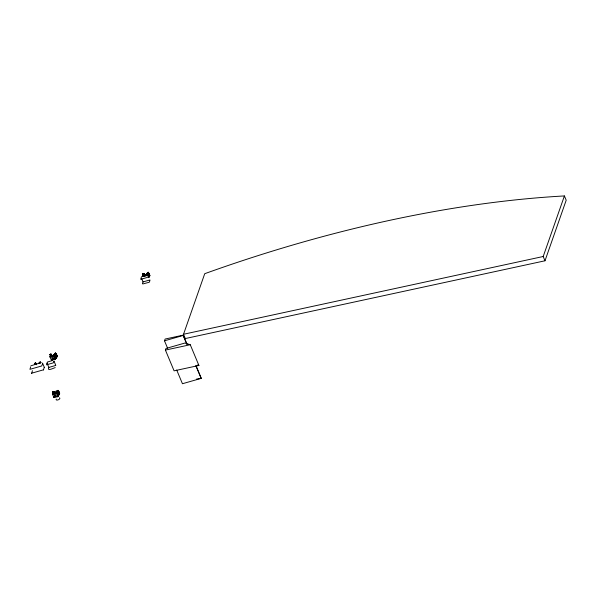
<?xml version="1.0" encoding="UTF-8"?>
<svg xmlns="http://www.w3.org/2000/svg" width="596" height="596" viewBox="0 0 596 596"><rect width="100%" height="100%" fill="white"/><g stroke="black" fill="none" stroke-linecap="round" stroke-linejoin="round"><path stroke-width="0.89" d="M39.939 362.361L39.314 363.284L39.701 362.219L40.535 362.45L39.641 362.249L40.655 362.368L39.865 362.934L39.753 362.562L40.595 362.547L39.537 363.247M56.732 393.494L57.074 390.998L58.304 390.574L57.544 391.341L59.093 394.321L59.615 393.688L57.663 396.712L53.931 397.413L52.552 394.396L56.546 393.33L57.663 396.712L58.304 395.23L57.663 396.712M53.364 355.521L55.942 353.376L54.72 353.562L54.392 354.881L52.91 355.916L50.481 355.7L52.619 356.006L52.977 355.656L50.675 355.864L51.263 354.568L50.541 354.784L50.071 357.019L51.241 359.865L55.19 359.388C58.848 356.55 55.495 351.551 55.182 354.024M57.514 390.879L56.233 393.285C58.46 387.013 59.697 395.193 59.086 393.904C58.736 390.752 58.572 390.313 57.477 391.125M144.336 275.806C143.398 273.512 144.374 272.7 143.04 274.637C144.508 275.881 146.691 275.173 147.614 273.385C148.322 271.418 151.272 275.561 148.657 277.46M51.055 354.195C50.787 354.419 51.904 354.322 50.623 354.337C49.237 354.598 52.038 355.477 50.407 355.566M53.476 394.366L52.865 391.617L53.945 391.922L53.066 392.153L53.148 393.189L55.398 393.181L53.111 393.099L53.647 391.572L53.945 391.959L53.409 391.758L53.908 391.952M56.382 357.093L57.082 356.132M143.383 275.568L142.787 274.033L143.621 273.497L144.403 275.717M148.516 272.61C147.681 270.264 148.374 278.198 149.775 275.628C149.648 277.535 148.791 272 148.434 272.528C148.762 273.445 146.832 272.417 148.575 272.685C146.735 273.884 149.991 271.783 147.659 273.11M50.399 354.292C49.885 354.531 50.772 354.642 50.451 354.568M58.564 395.379C57.708 387.653 56.397 394.597 53.603 393.293C52.277 391.423 54.921 392.175 52.895 392.473C53.431 392.801 52.664 390.834 52.619 391.997C53.916 393.658 52.806 390.618 53.886 391.81M144.478 275.628C142.675 274.354 142.34 271.165 144.984 275.97M149.715 275.68C149.253 275.739 150.266 275.836 149.291 275.777M36.319 364.64C36.162 361.779 34.985 365.706 35.186 363.158C37.198 363.247 34.531 364.327 35.41 364.461M35.201 364.372C34.382 362.942 35.842 362.927 36.095 363.404M36.609 364.715C34.315 362.159 35.209 363.597 35.685 364.201C34.926 362.755 34.672 363.545 35.469 363.977M50.995 355.291L50.191 354.62L50.586 354.426M53.402 393.576L52.619 392.093L53.647 392.28M53.178 392.079C53.156 392.272 51.979 391.498 53.2 392.369M149.797 275.672C147.264 277.051 149.328 269.899 147.435 272.916C147.473 274.331 144.984 276.231 143.554 275.017C141.982 273.184 144.776 272.826 144.754 275.739M146.914 275.486L142.735 276.388L143.025 274.376L143.703 274.115L143.196 274.324L143.144 273.899L143.636 275.136L145.566 275.233L145.849 276.06M35.127 364.312L35.507 363.791M53.163 355.752C54.318 355.603 49.148 356.594 51.055 355.097C50.489 355.447 51.263 354.262 50.936 354.844M51.1 356.274C49.885 353.413 50.734 356.222 50.958 355.372M55.808 393.069L57.35 391.348L55.383 393.241L52.917 392.958L53.662 393.345L53.335 392.727M57.03 391.49C58.468 388.726 56.009 393.308 57.06 392.354L58.475 395.476L57.901 396.288L58.691 394.396M143.532 274.235C143.144 275.292 143.047 275.486 145.707 275.181M39.559 362.442L39.239 363.068M55.726 357.511L56.307 357.444L55.763 357.026L56.002 358.151L54.534 354.665L54.795 353.793L54.065 356.006L55.249 359.373L56.218 357.071M55.711 357.756L56.002 358.151C53.908 357.369 54.221 352.363 55.927 353.353M54.497 354.583L53.752 355.961L54.877 353.935L54.281 356.222L54.787 354.166L53.878 355.954L50.086 356.907M55.882 357.265L56.218 357.585L56.069 357.168M57.045 391.997C54.929 394.098 58.982 388.979 56.419 393.285M56.754 393.546L56.873 392.034L56.68 392.749C57.462 389.657 56.933 391.982 57.238 391.296M146.474 275.27C147.644 271.798 147.756 274.235 146.407 275.277C148.188 272.819 146.482 273.422 147.838 272.797M147.421 273.281L146.616 274.674L147.532 273.333L147.026 274.83L147.391 273.504M148.717 276.969L148.948 276.522L148.709 277.229M148.844 276.745L148.747 277.058M53.566 359.127L53.983 359.239L53.312 359.284M39.492 362.994L39.492 362.465L39.321 363.143M56.203 392.779L56.344 392.503M50.638 354.389C49.893 355.991 49.989 351.856 51.085 356.78M59.555 393.449L58.944 394.433M56.091 358.054L54.534 354.106L55.383 353.361M147.182 273.922L146.81 274.264M39.448 362.457L39.247 363.009L39.336 362.547M55.041 353.942L55.897 353.368L54.69 353.57L54.608 354.27L55.063 353.331L54.631 354.434L54.877 353.853M147.175 273.385C147.748 272.692 147.026 273.08 147.324 273.504M39.865 362.934L40.535 362.174L39.664 362.808M58.438 390.82C57.603 391.647 57.827 390.216 58.296 390.633C57.276 388.994 59.444 396.78 58.751 393.636M147.406 272.879L147.257 273.527L147.532 273.169M54.534 354.508L53.729 355.454L54.549 355.015L54.452 355.611L54.571 354.672L53.752 355.961M56.94 391.937L57.112 390.961M52.567 394.455L52.992 391.572M54.758 353.897L54.884 353.413M57.186 391.267L57.261 390.857L57.089 391.617A1.982 0.901 -22.7 0 1 54.594 393.449L53.245 393.181L54.154 393.457M50.34 356.699L50.362 355.708L50.094 357.123M57.074 391.535L57.283 391.192M39.269 363.001L39.597 362.539M54.817 353.935L54.802 353.555M50.317 354.374L50.153 354.866L50.496 354.285M52.761 391.714C52.798 392.339 52.977 391.602 53.148 392.19M57.872 390.76C58.825 397.882 60.501 391.267 58.751 394.239C62.133 394.045 54.847 386.402 59.436 393.882C59.198 393.509 58.944 394.708 59.496 393.882C59.794 393.591 57.119 389.017 58.266 390.596M143.345 274.436C142.638 272.886 143.405 274.838 143.83 274.346M147.778 272.655L148.471 272.581L148.233 273.095M149.499 275.531L149.075 276.462L149.574 275.397M149.574 275.672L149.536 276.142L148.307 272.946L147.823 272.894L149.328 276.261L149.723 275.888L149.037 276.41L149.738 275.799L148.397 272.528M39.843 362.338L40.647 362.405M53.364 392.906L53.014 392.496M55.964 358.099L55.793 357.496M58.438 395.424L58.564 394.902L58.058 396.049L58.505 394.887M54.176 356.073C54.668 353.57 54.08 355.819 54.616 355.045L54.743 354.382M35.283 364.089C36.803 363.299 33.726 363.463 35.849 363.679M50.66 355.022C49.587 354.978 51.763 352.743 52.143 356.445M143.301 273.698C142.854 274.048 142.772 273.817 143.48 274.093M147.257 273.236L147.421 273.05M53.7 359.269L53.32 359.165M50.638 354.739L51.204 354.821M56.903 356.185C57.149 359.522 55.681 351.58 55.167 353.584M56.478 392.436L57.112 392.384L56.925 392.943L56.955 392.146M55.592 358.189C55.778 357.473 55.227 359.276 55.838 357.958L55.54 358.762L56.002 358.151M54.772 393.308L55.957 392.757M144.537 275.285L145.99 275.054M50.638 354.836C49.587 354.657 50.69 354.21 50.355 354.881M52.932 391.609L52.604 392.049L53.014 392.332M143.435 275.426C143.539 272.759 142.325 274.793 143.211 273.639M40.461 362.39C39.537 362.696 41.385 361.593 39.753 362.919M57.045 356.624C57.179 358.434 55.48 352.243 55.838 353.532C55.324 351.759 55.525 357.146 57.104 356.237M51.286 354.367L50.697 354.262M53.484 392.496L53.461 392.205M144.12 273.989L143.353 273.571L143.941 273.706M143.651 274.607L143.45 273.892L144.046 274.026M50.697 354.881C49.684 354.121 51.032 354.978 50.139 354.739M143.107 273.601C142.742 274.711 142.779 273.043 143.293 274.16M54.467 355.007L54.013 355.395L54.489 354.672L54.452 355.611L54.571 354.724M56.709 392.287L56.553 392.727L56.888 392.257M52.612 392.019L53.111 392.168L52.701 391.803M143.159 274.16L142.802 273.981L143.226 274.085M35.075 363.24L34.829 363.746L35.03 363.232M50.153 354.881L50.302 354.441M146.713 274.346L146.169 274.898L147.19 274.071L148.3 276.604M50.876 354.918C49.431 356.117 53.655 355.991 52.299 355.864M50.831 355.291L50.921 355.685M143.576 274.994L143.1 274.644L143.569 274.927M146.601 275.277L147.227 274.033L147.324 274.421L147.108 274.927L146.877 274.242M149.015 276.149L149.685 275.903L148.963 276.291M58.103 394.91L58.699 394.545L58.237 395.126M40.081 362.39L40.58 362.301M35.358 363.769C34.829 363.642 34.642 363.225 35.432 364.052M54.407 354.687L54.072 355.395L54.273 354.844M147.45 273.601L146.676 274.562M34.985 364.476L35.231 363.292M35.35 363.933L34.851 363.553L35.268 363.828M149.052 276.812L147.629 273.296M56.821 392.19L56.292 392.667M146.974 274.167L146.407 275.277M55.54 396.638L55.093 396.772M35.35 363.344L34.821 363.62L35.209 363.672M59.488 394.008C59.488 393.591 59.257 394.105 58.848 393.665M55.659 396.631L56.039 396.623M35.052 363.396L35.037 363.791M56.419 357.153C58.982 355.656 52.373 349.025 56.404 357.25M58.721 394.157L59.414 394.105L59.421 393.554M53.849 355.44L54.378 354.911M39.254 362.875L39.433 362.472M58.371 390.693C57.268 390.954 58.937 390.872 57.909 390.559M52.217 355.901L50.6 355.812L51.882 355.968M55.167 393.099L56.203 392.645M144.336 275.441L143.189 275.076L144.634 275.389M35.388 363.657L36.147 363.471M50.802 354.195L51.152 354.605M51.36 354.754L50.906 354.188M55.316 357.935C54.631 358.852 56.59 358.129 55.54 358.151M143.822 274.085L143.502 273.564L144.038 274.123M55.786 396.616L55.421 396.638M56.344 357.034L57.074 356.43L55.815 353.272M52.753 394.045L52.835 393.032L52.739 393.785M143.077 275.501L143.018 275.024L142.749 276.44L142.98 274.95M55.555 353.16C55.979 353.994 55.331 353.041 55.838 353.532M57.961 390.827L58.341 390.678L57.492 391.2M34.978 363.627L35.022 363.262M53.111 355.596L54.124 355.015M58.222 395.357L57.492 395.796M143.427 275.173C144.284 274.987 143.934 276.03 143.256 274.324M143.323 274.51L143.785 275.225M51.77 360.126L52.016 359.336L51.71 360.14M55.868 357.764L55.793 357.309M35.924 363.784L35.455 363.106L36.445 364.64M143.666 273.579L143.785 273.706M142.898 274.108L143.047 273.646M56.948 356.229L56.65 356.907L56.724 356.52M57.775 396.675L58.475 395.476M50.504 354.62L50.444 354.888M40.126 362.323L40.55 362.256L40.178 362.137M148.426 272.946L148.166 272.521M56.94 392.339L56.65 393.405M42.651 363.545L41.757 365.951L29.934 369.334L30.664 366.853M55.19 359.388L56.262 357.622L55.644 357.958M52.753 393.68L52.88 393.099M146.728 275.315L147.13 274.13L147.026 274.83M50.183 354.762L50.526 354.903M54.586 355.022L54.415 355.566L54.474 354.844M50.556 355.901L50.422 356.185M56.925 392.943L57.045 392.049M58.304 395.334L58.11 395.953L57.968 395.431M143.107 275.233L142.928 275.829L143.018 275.024M55.54 358.762L55.875 358.196L55.085 358.352M52.925 393.204L52.947 393.487M55.637 358.628L55.808 358.121L55.502 358.412M51.308 359.969L51.777 359.574M47.047 363.135L48.835 367.419C46.287 371.941 54.258 367.792 55.197 367.598M55.741 353.45L55.629 353.301M53.945 361.161L53.349 362.852L46.451 364.827L47.456 362.025L52.649 360.453M55.301 359.343L55.815 357.853L55.428 358.963L55.689 358.375L55.212 358.099M57.022 356.408L56.829 356.862L55.331 353.428M53.782 397.294L53.938 396.69M53.826 397.338L54.02 396.787M142.735 276.388L143.062 275.084L143.033 275.531M141.602 278.503L143.033 281.93L142.444 283.621L142.839 283.957L149.283 282.236L149.939 280.552M146.311 274.652L146.057 274.957M167.729 348.533L164.496 340.808L165.114 339.05L183.084 335.161L186.943 344.004M165.42 350.09L165.993 348.451L184.849 343.058L190.251 344.719L198.922 365.467L174.092 370.839L165.42 350.09L190.251 344.719M183.523 334.267L204.733 273.691A718.165 325.736 -22.7 0 1 564.412 195.935L566.2 200.219L544.99 260.787L185.311 338.55L183.523 334.267L543.194 256.504L564.412 195.935M55.339 353.532L55.756 353.488M50.369 354.538L50.459 354.397M56.806 356.848L56.389 356.959M50.265 356.46L50.459 355.939M52.806 393.583L53.029 393.226M56.791 392.809L56.978 392.332M36.103 363.575L35.618 363.344L35.998 363.366M52.098 356.43C50.369 353.465 51.74 354.806 50.772 354.255M53.707 391.937L53.677 392.153M56.538 357.041L55.1 353.286L55.711 353.346M31.648 373.424L32.4 370.697M43.471 370.041L44.223 367.315M56.613 392.734L56.657 392.265M56.97 391.907L57.216 391.706M58.311 394.865L58.527 395.245M149.656 276.03L147.987 272.745L148.486 272.849M55.219 353.249L55.555 353.197M147.123 274.324L146.921 274.763L147.033 274.227M52.679 392.064L53.066 392.153M54.4 393.457L53.051 393.047L54.027 393.3M54.013 355.395C54.288 354.635 53.431 355.469 54.072 355.395L54.318 354.903M54.564 393.39L54.534 393.442A1.982 0.901 -22.7 0 1 54.057 391.982A1.982 0.901 -22.7 0 1 57.074 391.594L57.186 391.594M59.131 394.239C59.227 394.06 59.034 393.814 59.444 393.993M143.643 274.19L144.225 275.978M51.129 354.27L51.852 356.423M141.535 276.626L140.649 279.338L147.547 277.363M148.933 276.224L149.671 275.851M35.738 364.007L35.782 363.754M55.443 358.516L55.093 358.569M54.124 359.194L54.564 359.06M58.818 394.366C61.097 394.098 55.942 391.222 58.162 391.058M30.865 365.81L41.243 362.577M56.285 357.771L54.787 353.525M52.917 392.727L53.409 393.077L52.88 392.891M147.808 273.266L148.009 272.774M57.663 390.954L58.132 391.006M56.307 356.974L56.754 356.721M53.282 355.7L52.694 355.775M143.599 274.041L143.509 273.892M53.796 392.034L53.327 391.907M56.188 392.734L55.756 393.025M53.67 391.974L53.364 392.026M50.533 355.76C52.701 356.535 49.699 355.261 51.122 355.976M53.744 393.382L53.327 393.271L53.931 393.293M57.492 396.012L58.013 395.476M58.117 395.55L57.529 395.617M147.614 273.065L149.067 276.641M58.147 395.714L57.596 395.498M58.84 393.949L59.548 393.755M149.291 275.955L149.231 276.052M55.458 358.382L55.085 358.755M144.247 275.315L144.873 275.21M54.065 393.323L54.81 393.405M52.955 393.025L53.498 393.174M35.566 363.12L35.782 363.381M51.189 354.434L50.824 354.262L51.986 356.415M58.833 394.023L59.421 393.867M55.003 353.8L55.443 353.778M143.822 275.277L143.062 274.875M40.372 362.636L39.753 362.673M147.704 272.998L148.009 272.894M54.892 393.278L54.139 393.285M39.82 362.636L40.23 362.629M58.885 394.738L57.432 391.073L57.894 391.058M53.372 391.654L53.789 391.781M53.32 393.218L52.969 392.928M59.339 393.993L58.922 393.636M52.664 391.982L52.962 391.997M39.85 362.487L40.334 362.539M54.325 393.3L54.668 393.218M51.062 355.924L51.308 356.021M164.496 340.808L183.352 335.421M143.033 281.93L149.931 279.956M48.835 367.419L55.733 365.445M31.558 373.223L43.381 369.84M195.913 365.467L201.299 378.341L182.443 383.727L176.699 369.997M54.281 393.33L53.171 393.077M145.275 275.136L144.925 275.255M53.558 391.565L53.618 391.572M50.518 355.462L50.869 355.79M53.595 393.3L53.193 392.973M196.538 379.056L201.299 378.341M50.764 355.857L50.466 355.544M53.454 391.527L53.737 391.639M143.174 274.778L143.532 274.965M50.533 355.529L50.928 355.752L50.757 355.387M57.968 390.551L58.125 390.961M54.132 393.405L53.834 393.278M197.38 364.99L198.922 365.467M143.241 275.225L142.988 275.575L143.062 275.084M50.161 354.687L51.018 356.959M143.703 275.203L143.219 274.905M50.325 355.641L50.489 356.013M543.194 256.504L544.99 260.787M183.084 335.161L187.032 344.607M196.002 366.063L201.031 378.08M147.592 273.475L148.985 276.991M147.51 273.653L148.888 277.177M147.383 273.847L148.464 276.417M147.309 273.936L148.389 276.514M54.981 353.905L56.389 357.496M54.936 354.158L56.329 357.675M54.795 354.434L56.166 357.958M53.945 360.967L55.733 365.251M50.288 355.328L50.995 357.123M57.432 391.393L58.84 394.91M57.372 391.579L58.758 395.096M57.268 391.766L58.706 395.193M57.209 391.855L58.639 395.282M42.54 363.091L44.335 367.382M52.753 392.742L53.521 394.679M59.302 397.845A1.982 0.901 -22.7 0 1 59.466 399.059A1.982 0.901 -22.7 0 1 57.03 400.065A1.982 0.901 -22.7 0 1 56.315 399.082M54.832 395.29L55.637 395.483L54.832 395.29M55.651 358.516L55.83 358.01L55.644 358.576M58.095 395.796L58.132 395.751M55.689 358.375L55.666 358.39M58.222 395.602L58.088 396.005L58.244 395.558M143.1 275.203L142.958 275.62L143.152 275.188M50.451 355.872L50.302 356.304L50.466 355.872M56.501 392.518L56.233 393.285L56.546 392.488M54.646 355.067L54.452 355.611L54.661 355.089M52.15 358.472A0.849 0.7 19.3 0 0 53.558 358.338A0.849 0.7 19.3 0 0 52.575 357.332A0.849 0.7 19.3 0 0 52.15 358.472M54.638 395.789A0.834 0.685 19.3 0 0 56.017 395.662A0.834 0.685 19.3 0 0 55.056 394.671A0.834 0.685 19.3 0 0 54.638 395.789"/></g></svg>
